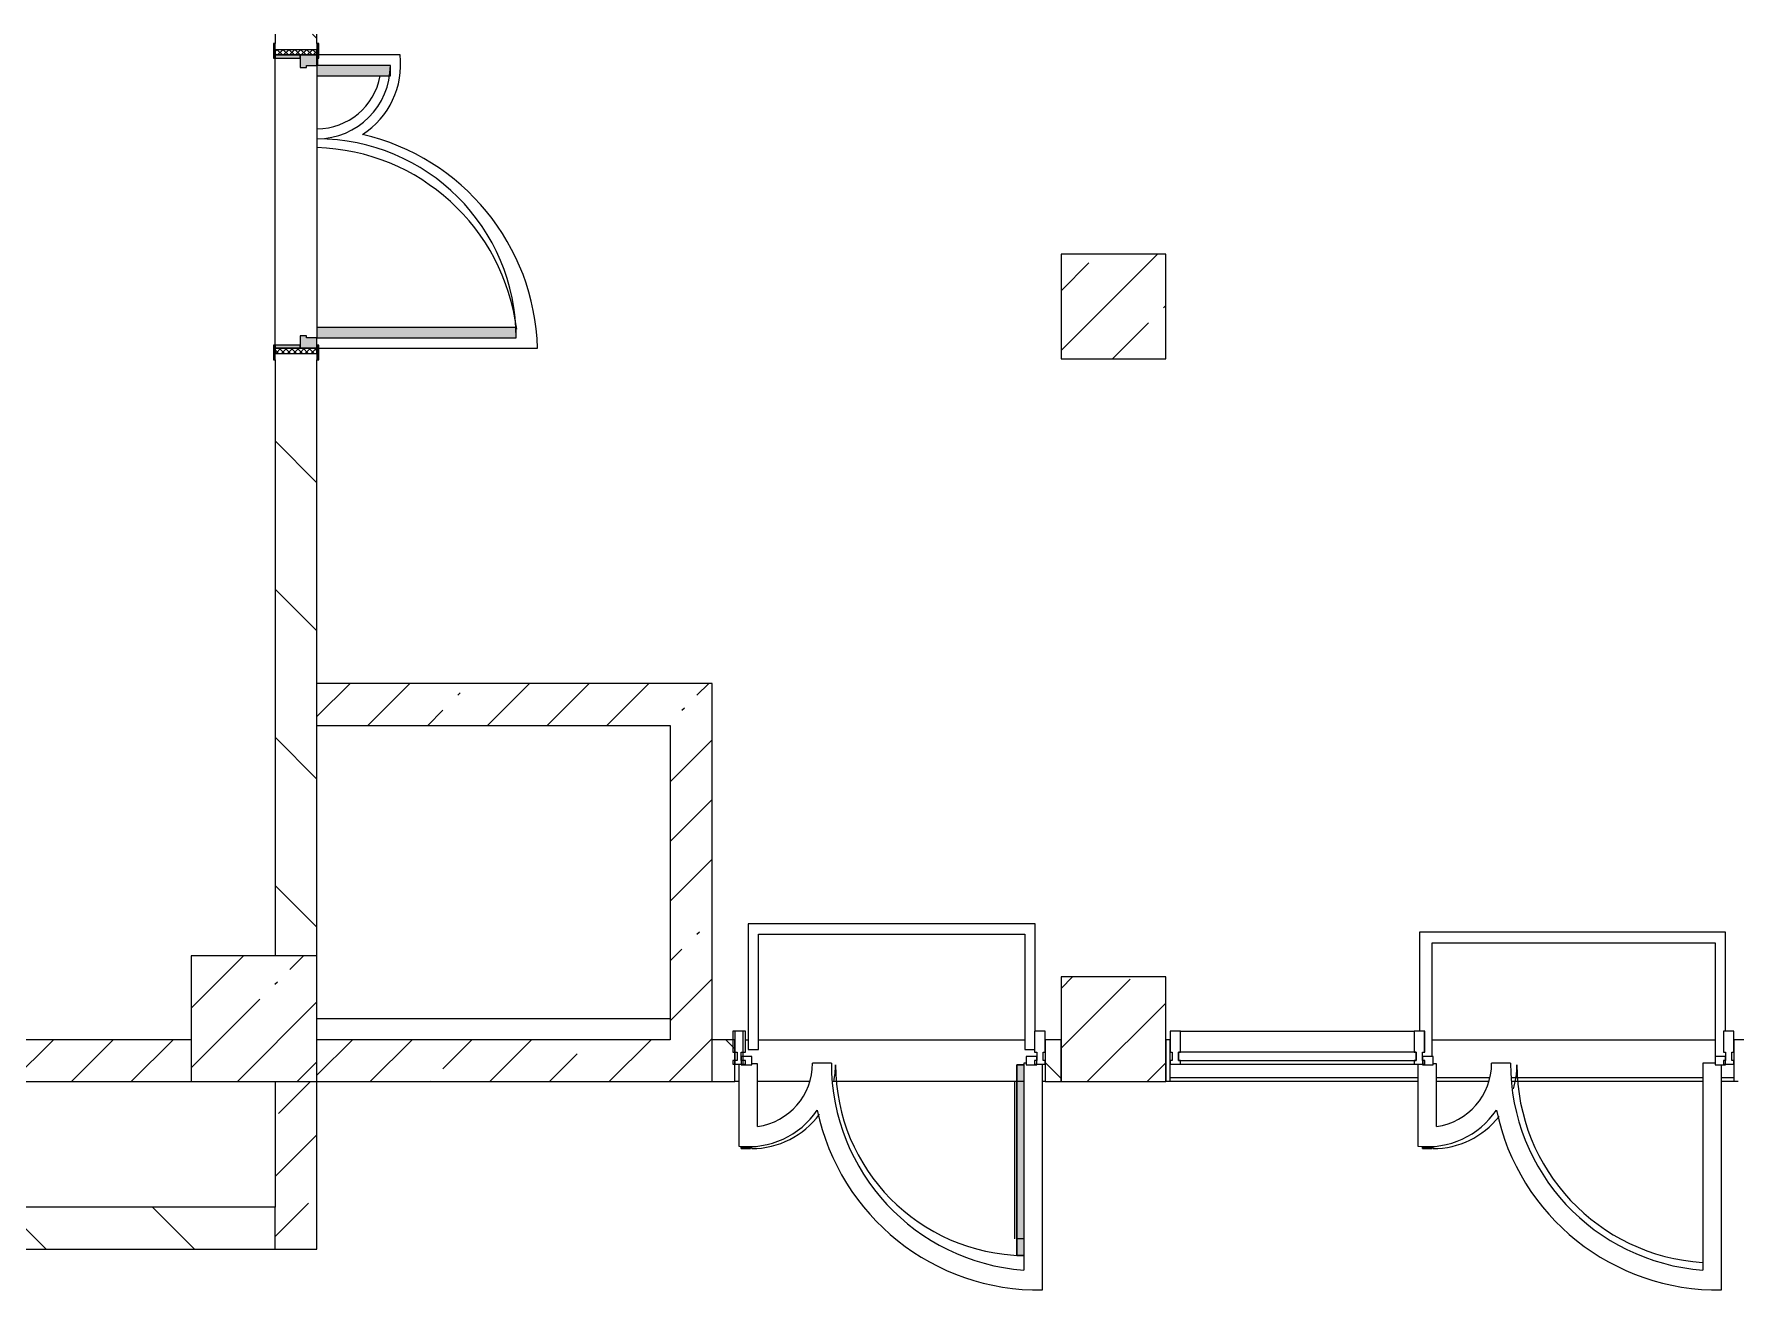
# Model space of a CAD drawing. Header units: millimetres. Extents: x -2911 to 185522, y -8553 to 29000.
# Drawn here: x 123922 to 132042, y 10705 to 16700 of the extents above; entities that cross this region are included whole.
import ezdxf

# ---------------------------------------------------------------- set-up
doc = ezdxf.new("R2010")
doc.units = ezdxf.units.MM
for name, color, linetype, lineweight, true_color in [('A-DETL-GENF-2', 7, 'Continuous', 5, 0xe2e2e2), ('A-DETL-GENF-3', 7, 'Continuous', 5, 0xaaaaaa), ('A-DOOR-2', 7, 'Continuous', 5, 0xaaaaaa), ('A-DOOR-3', 7, 'Continuous', 5, 0xe2e2e2), ('A-DOOR-FRAM-1', 7, 'Continuous', 5, 0xe2e2e2), ('A-DOOR-FRAM-2', 7, 'Continuous', 5, 0xaaaaaa), ('A-FLOR-2', 7, 'Continuous', 5, 0xaaaaaa)]:
    doc.layers.add(name, color=color, linetype=linetype, lineweight=lineweight, true_color=true_color)
for name, color, linetype, lineweight in [('A-GLAZ-CURT-3', 7, 'Continuous', 5), ('A-GLAZ-CWMG-4', 7, 'Continuous', 5), ('A-WALL', 7, 'Continuous', 9), ('I-WALL-3', 7, 'Continuous', 5), ('S-COLS-2', 7, 'Continuous', 5)]:
    doc.layers.add(name, color=color, linetype=linetype, lineweight=lineweight)
pattern_1 = [(135, (58512.3, 0), (-353.5534, -353.5534), [])]
pattern_2 = [(45, (58512.3, 0), (-285.1231, 285.1231), []), (45, (58797.44, 0), (-285.1231, 285.1231), [504.031, -100.806, 16.764, -84.042])]

# ---------------------------------------------------------------- blocks, each defined once
blk = doc.blocks.new('BSC_Колонна _Прямоугольная - 600х600-23205240-2_7_1_птичка')
at = {"layer": 'S-COLS-2'}
h = blk.add_hatch(dxfattribs=at)
h.set_pattern_fill('FP_83', color=256, style=0, pattern_type=2)
h.set_pattern_definition([(45, (-66460, -12000), (-285.1231, 285.1231), []), (45, (-66174.88, -12000), (-285.1231, 285.1231), [504.031, -100.806, 16.764, -84.042])])
h.paths.add_polyline_path([(-300, -300), (300, -300), (300, 300), (-300, 300)])
for p, q in [((300, 300), (-300, 300)), ((-300, 300), (-300, -300)), ((300, -300), (300, 300)), ((-300, -300), (300, -300))]:
    blk.add_line(p, q, dxfattribs=at)
blk = doc.blocks.new('110_Дверь_СКБ_2Ст - Д-6_л__ ДОО_Дв_1450x2100h_Дверь из раздевальной в коридор-V87-2_7_1_птичка')
at = {"layer": 'A-DOOR-2'}
h = blk.add_hatch(dxfattribs=at)
h.set_pattern_fill('FP_104', color=256, style=0, pattern_type=2)
h.set_pattern_definition([(135, (1576.41, 164.685), (-14.14214, -14.14214), []), (225, (1576.41, 164.685), (14.14214, -14.14214), [])])
h.paths.add_polyline_path([(737.5, 100), (712.5, 100), (712.5, -100), (737.5, -100)])
at = {"layer": 'A-DOOR-3'}
for points in [[(662.5, 100), (662.5, 1050), (612.5, 1050), (612.5, 100)], [(-587.5, 100), (-587.5, 450), (-637.5, 450), (-637.5, 100)]]:
    blk.add_hatch(color=256, dxfattribs=at).paths.add_polyline_path(points)
h = blk.add_hatch(color=256, dxfattribs=at)
h.paths.add_polyline_path([(712.5, 100), (662.5, 100), (662.5, 50), (652.5, 50), (652.5, 20), (712.5, 20)])
h.paths.add_polyline_path([(-627.5, 20), (-627.5, 50), (-637.5, 50), (-637.5, 100), (-687.5, 100), (-687.5, 20)])
at = {"layer": 'A-DOOR-FRAM-1'}
for points in [[(-672.5, 100), (-672.5, 108), (-742.5, 108), (-742.5, 100)], [(767.5, 100), (767.5, 108), (697.5, 108), (697.5, 100)], [(-672.5, 20), (-687.5, 20), (-687.5, -100), (-672.5, -94.3)], [(712.5, 20), (697.5, 20), (697.5, -100), (712.5, -100)], [(-672.5, -100), (-742.5, -100), (-742.5, -108), (-672.5, -108)], [(767.5, -108), (767.5, -100), (697.5, -100), (697.5, -108)]]:
    blk.add_hatch(color=256, dxfattribs=at).paths.add_polyline_path(points)
at = {"layer": 'A-DOOR-FRAM-2'}
h = blk.add_hatch(dxfattribs=at)
h.set_pattern_fill('FP_105', color=256, style=0, pattern_type=2)
h.set_pattern_definition([(45, (-546.384, 164.685), (-14.1421, 14.1421), []), (135, (-546.384, 164.685), (-14.1421, -14.1421), [])])
h.paths.add_polyline_path([(-687.5, -94.3), (-687.5, 100), (-712.5, 100), (-712.5, -100), (-687.5, -100)])
at = {"layer": 'A-DOOR-2'}
for p, q in [((662.5, 1050), (612.5, 1050)), ((612.5, 1050), (612.5, 100)), ((662.5, 100), (662.5, 1050)), ((-637.5, 450), (-637.5, 100)), ((-587.5, 450), (-637.5, 450)), ((-587.5, 100), (-587.5, 450)), ((-637.5, 100), (-587.5, 100)), ((612.5, 100), (662.5, 100))]:
    blk.add_line(p, q, dxfattribs=at)
for centre, radius, start, end in [((662.5, 100), 950, 90, 180), ((-637.5, 100), 350, 360, 90)]:
    blk.add_arc(centre, radius, start, end, dxfattribs=at)
at = {"layer": 'A-DOOR-FRAM-2'}
for p, q in [((-672.5, 108), (-742.5, 108)), ((-742.5, 108), (-742.5, 100)), ((-742.5, 100), (-672.5, 100)), ((-687.5, 100), (-712.5, 100)), ((-712.5, 100), (-712.5, -100)), ((-637.5, 100), (-687.5, 100)), ((-687.5, 100), (-687.5, 20)), ((-687.5, -100), (-687.5, 100)), ((-672.5, 100), (-672.5, 108)), ((-637.5, 50), (-637.5, 100)), ((662.5, 100), (662.5, 50)), ((712.5, 100), (662.5, 100)), ((767.5, 108), (697.5, 108)), ((697.5, 108), (697.5, 100)), ((697.5, 100), (767.5, 100)), ((712.5, 20), (712.5, 100)), ((737.5, 100), (712.5, 100)), ((712.5, 100), (712.5, -100)), ((737.5, -100), (737.5, 100)), ((767.5, 100), (767.5, 108)), ((-687.5, 20), (-627.5, 20)), ((-672.5, 20), (-687.5, 20)), ((-687.5, 20), (-687.5, -100)), ((-672.5, -100), (-672.5, 20)), ((-627.5, 50), (-637.5, 50)), ((-627.5, 20), (-627.5, 50)), ((662.5, 50), (652.5, 50)), ((652.5, 50), (652.5, 20)), ((652.5, 20), (712.5, 20)), ((712.5, 20), (697.5, 20)), ((697.5, 20), (697.5, -100)), ((712.5, -100), (712.5, 20)), ((-672.5, -100), (-742.5, -100)), ((-742.5, -100), (-742.5, -108)), ((-742.5, -108), (-672.5, -108)), ((-712.5, -100), (-687.5, -100)), ((-687.5, -100), (-672.5, -100)), ((-672.5, -108), (-672.5, -100)), ((697.5, -100), (712.5, -100)), ((767.5, -100), (697.5, -100)), ((697.5, -100), (697.5, -108)), ((697.5, -108), (767.5, -108)), ((712.5, -100), (737.5, -100)), ((767.5, -108), (767.5, -100))]:
    blk.add_line(p, q, dxfattribs=at)
blk = doc.blocks.new('BSC_Колонна _Прямоугольная - 500х500-V136-2_7_1_птичка')
at = {"layer": 'S-COLS-2'}
h = blk.add_hatch(dxfattribs=at)
h.set_pattern_fill('FP_143', color=256, style=0, pattern_type=2)
h.set_pattern_definition([(45, (-70560, -15400), (-285.1231, 285.1231), []), (45, (-70274.88, -15400), (-285.1231, 285.1231), [504.031, -100.806, 16.764, -84.042])])
h.paths.add_polyline_path([(-250, -250), (250, -250), (250, 250), (-250, 250)])
for p, q in [((250, 250), (-250, 250)), ((-250, 250), (-250, -250)), ((250, -250), (250, 250)), ((-250, -250), (250, -250))]:
    blk.add_line(p, q, dxfattribs=at)
blk = doc.blocks.new('Прямоугольный импост - Импост структурный с накладкой - 160мм Темный-33326475-2_7_1_птичка')
at = {"layer": 'A-GLAZ-CWMG-4'}
for p, q in [((-50, 40), (-50, 140)), ((-50, 140), (0, 140)), ((0, 140), (0, 40)), ((-40, 40), (-50, 40)), ((-50, -17), (-50, 0)), ((-50, 0), (-40, 0)), ((-40, 0), (-40, 40)), ((-10, 40), (-10, 0)), ((0, 40), (-10, 40)), ((-10, 0), (0, 0)), ((0, 0), (0, -17)), ((0, -17), (-50, -17))]:
    blk.add_line(p, q, dxfattribs=at)
blk = doc.blocks.new('Дверь_Витражная_остекление_ - ВВ-6 остекление-32274838-2_7_1_птичка')
at = {"layer": 'A-DETL-GENF-2'}
for points in [[(-610, 930), (-642.6, 930), (-642.6, 20), (-610, 20), (-610, 579)], [(705, 420), (660, 420), (660, 410.2), (705, 410.4)]]:
    blk.add_hatch(color=256, dxfattribs=at).paths.add_polyline_path(points)
at = {"layer": 'A-DETL-GENF-3'}
for p, q in [((-642.6, 930), (-610, 930)), ((-610, 930), (-642.6, 930)), ((-610, 930), (-610, 20)), ((-610, 20), (-610, 930)), ((-642.6, 850), (-610, 850)), ((-601, 850), (-601, 100)), ((705, 420), (660, 420)), ((660, 420), (660, 410.2)), ((705, 420), (660, 420)), ((660, 420), (660, 410.2)), ((705, 420), (705, 408.4)), ((705, 408.4), (705, 420)), ((-642.6, 100), (-610, 100)), ((-610, 20), (-642.6, 20)), ((-642.6, 20), (-610, 20))]:
    blk.add_line(p, q, dxfattribs=at)
at = {"layer": 'A-DOOR-2'}
for p, q in [((655, 420), (655, 410.4)), ((-655, 20), (-705, 20)), ((-705, 20), (-705, -20)), ((-655, -20), (-655, 20)), ((705, 20), (655, 20)), ((655, 20), (655, -20)), ((705, -20), (705, 20)), ((-705, -20), (-655, -20)), ((655, -20), (705, -20))]:
    blk.add_line(p, q, dxfattribs=at)
for centre, radius, start, end in [((-655, 20), 910, 360, 89.20859), ((655, 20), 400, 90, 143.87233), ((655, 20), 400, 168.59224, 180)]:
    blk.add_arc(centre, radius, start, end, dxfattribs=at)
blk = doc.blocks.new('Прямоугольный импост - Импост структурный с накладкой - 160мм Темный-33326241-2_7_1_птичка')
at = {"layer": 'A-GLAZ-CWMG-4'}
for p, q in [((-25, 40), (-25, 140)), ((-25, 140), (25, 140)), ((25, 140), (25, 40)), ((-15, 40), (-25, 40)), ((-25, -17), (-25, 0)), ((-25, 0), (-15, 0)), ((-15, 0), (-15, 40)), ((15, 40), (15, 0)), ((25, 40), (15, 40)), ((15, 0), (25, 0)), ((25, 0), (25, -17)), ((25, -17), (-25, -17))]:
    blk.add_line(p, q, dxfattribs=at)
blk = doc.blocks.new('Прямоугольный импост - Импост структурный с накладкой - 160мм Темный-33326242-2_7_1_птичка')
at = {"layer": 'A-GLAZ-CWMG-4'}
for p, q in [((0, 140), (-50, 140)), ((-50, 140), (-50, 40)), ((0, 40), (0, 140)), ((-50, 40), (-40, 40)), ((-40, 0), (-50, 0)), ((-50, 0), (-50, -17)), ((-40, 40), (-40, 0)), ((-10, 0), (-10, 40)), ((-10, 40), (0, 40)), ((0, 0), (-10, 0)), ((0, -17), (0, 0)), ((-50, -17), (0, -17))]:
    blk.add_line(p, q, dxfattribs=at)
blk = doc.blocks.new('Прямоугольный импост - Импост структурный с накладкой - 160мм Темный-33326237-2_7_1_птичка')
at = {"layer": 'A-GLAZ-CWMG-4'}
for p, q in [((-50, 40), (-50, 140)), ((-50, 140), (0, 140)), ((0, 140), (0, 40)), ((-40, 40), (-50, 40)), ((-50, -17), (-50, 0)), ((-50, 0), (-40, 0)), ((-40, 0), (-40, 40)), ((-10, 40), (-10, 0)), ((0, 40), (-10, 40)), ((-10, 0), (0, 0)), ((0, 0), (0, -17)), ((0, -17), (-50, -17))]:
    blk.add_line(p, q, dxfattribs=at)
blk = doc.blocks.new('Дверь_Витражная_остекление_ - В-18-32468702-2_7_1_птичка')
at = {"layer": 'A-DETL-GENF-2'}
blk.add_hatch(color=256, dxfattribs=at).paths.add_polyline_path([(677.5, 420), (683.2, 410.4), (722.5, 410.4), (722.5, 420), (683.2, 420)])
at = {"layer": 'A-DETL-GENF-3'}
for p, q in [((722.5, 420), (677.5, 420)), ((677.5, 420), (677.5, 409.8)), ((722.5, 420), (677.5, 420)), ((677.5, 420), (677.5, 409.8)), ((722.5, 420), (722.5, 408.9)), ((722.5, 408.9), (722.5, 420))]:
    blk.add_line(p, q, dxfattribs=at)
at = {"layer": 'A-DOOR-2'}
for p, q in [((672.5, 420), (672.5, 409.2)), ((-672.5, 20), (-722.5, 20)), ((-722.5, 20), (-722.5, -20)), ((-672.5, -20), (-672.5, 20)), ((722.5, 20), (672.5, 20)), ((672.5, 20), (672.5, -20)), ((722.5, -20), (722.5, 20)), ((-722.5, -20), (-672.5, -20)), ((672.5, -20), (722.5, -20))]:
    blk.add_line(p, q, dxfattribs=at)
for centre, radius, start, end in [((-672.5, 20), 945, 360, 86.42063), ((672.5, 20), 400, 90, 141.82821), ((672.5, 20), 400, 163.22836, 180)]:
    blk.add_arc(centre, radius, start, end, dxfattribs=at)
blk = doc.blocks.new('Системная панель - Стекло - 40мм-32468815-2_7_1_птичка')
at = {"layer": 'A-GLAZ-CURT-3'}
for p, q in [((567, 0), (-567, 0)), ((-567, 0), (-567, -40)), ((567, -40), (567, 0)), ((-567, -40), (567, -40))]:
    blk.add_line(p, q, dxfattribs=at)
blk = doc.blocks.new('Прямоугольный импост - Импост структурный с накладкой - 160мм Темный-33326239-2_7_1_птичка')
at = {"layer": 'A-GLAZ-CWMG-4'}
for p, q in [((-25, 40), (-25, 140)), ((-25, 140), (25, 140)), ((25, 140), (25, 40)), ((-15, 40), (-25, 40)), ((-25, -17), (-25, 0)), ((-25, 0), (-15, 0)), ((-15, 0), (-15, 40)), ((15, 40), (15, 0)), ((25, 40), (15, 40)), ((15, 0), (25, 0)), ((25, 0), (25, -17)), ((25, -17), (-25, -17))]:
    blk.add_line(p, q, dxfattribs=at)
blk = doc.blocks.new('Прямоугольный импост - Импост структурный с накладкой - 160мм Темный-32468813-2_7_1_птичка')
at = {"layer": 'A-GLAZ-CWMG-4'}
for p, q in [((70880, 11940), (71994, 11940)), ((70880, 11783), (71994, 11783))]:
    blk.add_line(p, q, dxfattribs=at)

msp = doc.modelspace()

# ---------------------------------------------------------------- hatches: boundary and pattern name
at = {"layer": 'I-WALL-3'}
h = msp.add_hatch(dxfattribs=at)
h.set_pattern_fill('FP_96', color=256, style=0, pattern_type=2)
h.set_pattern_definition(pattern_1)
h.paths.add_polyline_path([(125072.3157, 12299.9999), (125272.3157, 12299.9999), (125272.3157, 15174.9998), (125072.3157, 15174.9998), (125072.3157, 13534.8236)])
h.paths.add_polyline_path([(125272.3157, 16624.9998), (125272.3157, 16699.9999), (125072.3157, 16699.9999), (125078.0589, 16624.9998)])
h.paths.add_polyline_path([(125134.3847, 17299.9999), (125272.3157, 17299.9999), (125272.3157, 22699.9999), (125072.3157, 22699.9999), (125072.3157, 17299.9999)])
h.paths.add_polyline_path([(125272.3157, 23299.9999), (125272.3157, 24049.9999), (125072.3157, 24049.9999), (125072.3157, 23299.9999)])
h.paths.add_polyline_path([(125272.3157, 25949.9999), (125272.3157, 26499.9999), (125072.3157, 26499.9999), (125072.3157, 25949.9999)])
h = msp.add_hatch(dxfattribs=at)
h.set_pattern_fill('FP_93', color=256, style=0, pattern_type=2)
h.set_pattern_definition(pattern_2)
h.paths.add_polyline_path([(126957.3157, 13400), (127157.3157, 13400), (127157.3157, 13600), (125272.3157, 13600), (125272.3157, 13400), (126005.5789, 13400)])
h = msp.add_hatch(dxfattribs=at)
h.set_pattern_fill('FP_93', color=256, style=0, pattern_type=2)
h.set_pattern_definition(pattern_2)
h.paths.add_polyline_path([(126957.3157, 11699.9998), (127157.3157, 11699.9998), (127157.3157, 13400), (126957.3157, 13400), (126957.3157, 11799.4753)])
h = msp.add_hatch(dxfattribs=at)
h.set_pattern_fill('FP_93', color=256, style=0, pattern_type=2)
h.set_pattern_definition(pattern_2)
h.paths.add_polyline_path([(114212.3157, 11699.9998), (118672.3157, 11699.9999), (118672.3157, 11899.9998), (113272.3157, 11899.9998), (113272.3157, 11699.9998), (114012.3157, 11699.9998)])
h.paths.add_polyline_path([(120440.4587, 11699.9998), (124672.3157, 11699.9999), (124672.3157, 11899.9998), (119272.3157, 11899.9998), (119272.3157, 11699.9999), (119872.3157, 11699.9998)])
h = msp.add_hatch(dxfattribs=at)
h.set_pattern_fill('FP_93', color=256, style=0, pattern_type=2)
h.set_pattern_definition(pattern_2)
h.paths.add_polyline_path([(126005.5789, 11699.9998), (126957.3157, 11699.9998), (126957.3157, 11899.9998), (125272.3157, 11899.9998), (125272.3157, 11699.9999)])
h = msp.add_hatch(dxfattribs=at)
h.set_pattern_fill('FP_96', color=256, style=0, pattern_type=2)
h.set_pattern_definition(pattern_1)
h.paths.add_polyline_path([(127157.3157, 11699.9998), (127266.3157, 11699.9998), (127266.3157, 11899.9998), (127157.3157, 11899.9998), (127157.3157, 11799.4753)])
h.paths.add_polyline_path([(133992.3157, 11699.9998), (133992.3157, 11899.9998), (132032.3157, 11899.9998), (132032.3157, 11699.9998), (133425.7391, 11699.9998)])
h.paths.add_polyline_path([(128822.3157, 11699.9998), (128822.3157, 11899.9998), (128746.3157, 11899.9998), (128746.3157, 11699.9998), (128788.139, 11699.9998)])
h.paths.add_polyline_path([(129342.3157, 11699.9998), (129342.3157, 11899.9998), (129322.3157, 11899.9998), (129322.3157, 11699.9998)])
h = msp.add_hatch(dxfattribs=at)
h.set_pattern_fill('FP_93', color=256, style=0, pattern_type=2)
h.set_pattern_definition(pattern_2)
h.paths.add_polyline_path([(125072.3157, 10900), (125272.3157, 10900), (125272.3157, 11699.9999), (125072.3157, 11699.9999), (125072.3157, 11100)])
h = msp.add_hatch(dxfattribs=at)
h.set_pattern_fill('FP_96', color=256, style=0, pattern_type=2)
h.set_pattern_definition(pattern_1)
h.paths.add_polyline_path([(125072.3157, 10900), (125072.3157, 11100), (120672.3157, 11100), (120672.3157, 10900), (122295.4988, 10900)])
at = {"layer": 'S-COLS-2'}
h = msp.add_hatch(dxfattribs=at)
h.set_pattern_fill('FP_93', color=256, style=0, pattern_type=2)
h.set_pattern_definition(pattern_2)
h.paths.add_polyline_path([(128822.3157, 11699.9996), (129322.3157, 11699.9996), (129322.3157, 12199.9996), (128822.3157, 12199.9996), (128822.3157, 11799.4753)])

# ---------------------------------------------------------------- linework, layer by layer
at = {"layer": 'A-FLOR-2'}
for p, q in [((125275.3157, 16584.9998), (125275.3157, 16549.9998)), ((125668.3865, 16599.9998), (125280.3157, 16599.9998)), ((125272.3157, 16248.0946), (125272.3157, 16158.023)), ((125280.3157, 15201.0752), (126324.6904, 15201.0752)), ((128699.1602, 12452.9522), (127329.1602, 12452.9522)), ((127329.1602, 12452.9522), (127329.1602, 11852.9522)), ((128699.1602, 11939.9998), (128699.1602, 12452.9522)), ((127379.1602, 11852.9522), (127379.1602, 12402.9522)), ((127379.1602, 12402.9522), (128649.1602, 12402.9522)), ((128649.1602, 12402.9522), (128649.1602, 11852.9522)), ((131992.8281, 12412.4288), (130533.0213, 12412.4288)), ((130533.0213, 12412.4288), (130533.0213, 11939.9998)), ((130593.0213, 11819.9998), (130593.0213, 12362.4288)), ((130593.0213, 12362.4288), (131942.8281, 12362.4288)), ((131942.8281, 12362.4288), (131942.8281, 11819.9998)), ((131992.8281, 11939.9998), (131992.8281, 12412.4288)), ((126957.3157, 11999.9998), (125272.3157, 11999.9998)), ((127284.7666, 11782.9998), (127284.7666, 11392.0531)), ((127329.1602, 11852.9522), (127379.1602, 11852.9522)), ((127374.2543, 11785.1239), (127346.3157, 11785.1239)), ((127374.2543, 11485.0712), (127374.2543, 11785.1239)), ((127726.2888, 11788.1239), (127636.6718, 11788.1239)), ((128656.3157, 11788.1239), (128643.9519, 11788.1239)), ((128643.9519, 11788.1239), (128643.9519, 10800.5013)), ((128649.1602, 11852.9522), (128696.3157, 11852.9522)), ((128733.6912, 10705.4343), (128733.6912, 11782.9998)), ((130524.7666, 11782.9998), (130524.7666, 11392.0531)), ((130614.2543, 11785.1239), (130597.3157, 11785.1239)), ((130614.2543, 11485.0712), (130614.2543, 11785.1239)), ((130966.2888, 11788.1239), (130876.6718, 11788.1239)), ((131942.3157, 11788.1239), (131883.9519, 11788.1239)), ((131883.9519, 11788.1239), (131883.9519, 10800.5013)), ((131973.6912, 10705.4343), (131973.6912, 11779.9998)), ((127284.7666, 11699.9998), (127266.3157, 11699.9998)), ((128746.3157, 11699.9998), (128733.6912, 11699.9998)), ((129342.3157, 11719.9998), (130524.7666, 11719.9998)), ((130524.7666, 11699.9998), (129342.3157, 11699.9998)), ((130614.2543, 11719.9998), (130868.3957, 11719.9998)), ((130969.9355, 11719.9998), (131883.9519, 11719.9998)), ((131973.6912, 11719.9998), (132032.3157, 11719.9998)), ((132032.3157, 11699.9998), (131973.6912, 11699.9998))]:
    msp.add_line(p, q, dxfattribs=at)
for centre, radius, start, end in [((125276.1589, 16553.2822), 395, 302.61832966, 6.79241777), ((125272.3157, 16554.2934), 306.1989, 270, 349.74815155), ((125246.1589, 15169.2822), 1079, 1.68848003, 76.98917008), ((125242.3157, 15168.1882), 990.2893, 7.11311734, 88.26400591), ((127330.473, 11788.1239), 306.1989, 278.22052616, 360), ((128716.5781, 11788.1239), 990.2893, 180, 265.79424541), ((130570.473, 11788.1239), 306.1989, 278.22052616, 360), ((131956.5781, 11788.1239), 990.2893, 180, 265.79424541), ((127331.4842, 11784.2806), 395, 263.20758223, 326.07536965), ((128715.4842, 11784.2806), 1079, 191.78909632, 270.966851), ((130571.4842, 11784.2806), 395, 263.20758223, 326.07536965), ((131955.4842, 11784.2806), 1079, 191.78909632, 270.966851)]:
    msp.add_arc(centre, radius, start, end, dxfattribs=at)
at = {"layer": 'A-WALL'}
for p, q in [((127157.3157, 11699.9998), (127157.3157, 11899.9998)), ((125072.3157, 10900), (125072.3157, 11100))]:
    msp.add_line(p, q, dxfattribs=at)
at = {"layer": 'I-WALL-3'}
for p, q in [((125072.3157, 16699.9999), (125072.3157, 16654.9998)), ((125272.3157, 16654.9998), (125272.3157, 16699.9999)), ((125072.3157, 15214.9998), (125072.3157, 16584.9998)), ((125272.3157, 16499.9998), (125272.3157, 16248.0946)), ((125272.3157, 16158.023), (125272.3157, 15299.9998)), ((125072.3157, 15144.9998), (125072.3157, 12299.9999)), ((125272.3157, 12299.9999), (125272.3157, 15144.9998)), ((127157.3157, 13600), (125272.3157, 13600)), ((127157.3157, 11899.9998), (127157.3157, 13600)), ((125272.3157, 13400), (126957.3157, 13400)), ((126957.3157, 13400), (126957.3157, 11899.9998)), ((124672.3157, 11899.9998), (119272.3157, 11899.9998)), ((126957.3157, 11899.9998), (125272.3157, 11899.9998)), ((127266.3157, 11899.9998), (127157.3157, 11899.9998)), ((127266.3157, 11699.9998), (127266.3157, 11899.9998)), ((127316.3157, 11899.9998), (127329.1602, 11899.9998)), ((127379.1602, 11899.9998), (128649.1602, 11899.9998)), ((128822.3157, 11899.9998), (128746.3157, 11899.9998)), ((128746.3157, 11899.9998), (128746.3157, 11699.9998)), ((128822.3157, 11699.9998), (128822.3157, 11899.9998)), ((129342.3157, 11899.9998), (129322.3157, 11899.9998)), ((129322.3157, 11899.9998), (129322.3157, 11699.9998)), ((129342.3157, 11699.9998), (129342.3157, 11899.9998)), ((130593.0213, 11899.9998), (131942.8281, 11899.9998)), ((133992.3157, 11899.9998), (132032.3157, 11899.9998)), ((132032.3157, 11899.9998), (132032.3157, 11699.9998)), ((122972.3157, 11699.9998), (124672.3157, 11699.9998)), ((125072.3157, 11699.9999), (125072.3157, 11100)), ((125272.3157, 10900), (125272.3157, 11699.9998)), ((125272.3157, 11699.9998), (127266.3157, 11699.9998)), ((127622.0805, 11699.9998), (127374.2543, 11699.9998)), ((128643.9519, 11699.9998), (127731.006, 11699.9998)), ((128746.3157, 11699.9998), (128822.3157, 11699.9998)), ((129342.3157, 11699.9998), (129322.3157, 11699.9998)), ((130862.0805, 11699.9998), (130614.2543, 11699.9998)), ((131883.9519, 11699.9998), (130971.006, 11699.9998)), ((132052.3157, 11699.9998), (132032.3157, 11699.9998)), ((125072.3157, 11100), (122972.3157, 11100)), ((120472.3157, 10900), (125272.3157, 10900))]:
    msp.add_line(p, q, dxfattribs=at)
at = {"layer": 'S-COLS-2'}
for p, q in [((129322.3157, 12199.9996), (128822.3157, 12199.9996)), ((128822.3157, 12199.9996), (128822.3157, 11899.9998)), ((129322.3157, 11899.9998), (129322.3157, 12199.9996)), ((128822.3157, 11899.9998), (128822.3157, 11699.9996)), ((129322.3157, 11699.9996), (129322.3157, 11899.9998)), ((128822.3157, 11699.9996), (129322.3157, 11699.9996))]:
    msp.add_line(p, q, dxfattribs=at)

# ---------------------------------------------------------------- block references
at = {"layer": 'A-DOOR-2'}
for name, p, rotation in [('110_Дверь_СКБ_2Ст - Д-6_л__ ДОО_Дв_1450x2100h_Дверь из раздевальной в коридор-V87-2_7_1_птичка', (125172.3157, 15912.4998), 269.9999999999999), ('Дверь_Витражная_остекление_ - ВВ-6 остекление-32274838-2_7_1_птичка', (128001.3157, 11799.9998), 180), ('Дверь_Витражная_остекление_ - В-18-32468702-2_7_1_птичка', (131269.8157, 11799.9998), 180)]:
    msp.add_blockref(name, p, dxfattribs=dict(at, rotation=rotation))
at = {"layer": 'A-GLAZ-CURT-3', "rotation": 180}
msp.add_blockref('Системная панель - Стекло - 40мм-32468815-2_7_1_птичка', (129949.3157, 11799.9998), dxfattribs=at)
at = {"layer": 'A-GLAZ-CWMG-4', "extrusion": (0, 0, -1)}
for name, p in [('Прямоугольный импост - Импост структурный с накладкой - 160мм Темный-33326241-2_7_1_птичка', (-127281.3157, 11799.9998)), ('Прямоугольный импост - Импост структурный с накладкой - 160мм Темный-33326475-2_7_1_птичка', (-127266.3157, 11799.9998)), ('Прямоугольный импост - Импост структурный с накладкой - 160мм Темный-33326237-2_7_1_птичка', (-129342.3157, 11799.9998)), ('Прямоугольный импост - Импост структурный с накладкой - 160мм Темный-33326239-2_7_1_птичка', (-130531.3157, 11799.9998)), ('Прямоугольный импост - Импост структурный с накладкой - 160мм Темный-33326241-2_7_1_птичка', (-130532.3157, 11799.9998))]:
    msp.add_blockref(name, p, dxfattribs=at)
at = {"layer": 'A-GLAZ-CWMG-4'}
for name, p in [('Прямоугольный импост - Импост структурный с накладкой - 160мм Темный-33326242-2_7_1_птичка', (128746.3157, 11799.9998)), ('Прямоугольный импост - Импост структурный с накладкой - 160мм Темный-32468813-2_7_1_птичка', (58512.3157, 0)), ('Прямоугольный импост - Импост структурный с накладкой - 160мм Темный-33326242-2_7_1_птичка', (132032.3157, 11799.9998))]:
    msp.add_blockref(name, p, dxfattribs=at)
at = {"layer": 'S-COLS-2'}
for name, p in [('BSC_Колонна _Прямоугольная - 500х500-V136-2_7_1_птичка', (129072.3157, 15400)), ('BSC_Колонна _Прямоугольная - 600х600-23205240-2_7_1_птичка', (124972.3157, 11999.9999))]:
    msp.add_blockref(name, p, dxfattribs=at)

doc.saveas('drawing.dxf')
